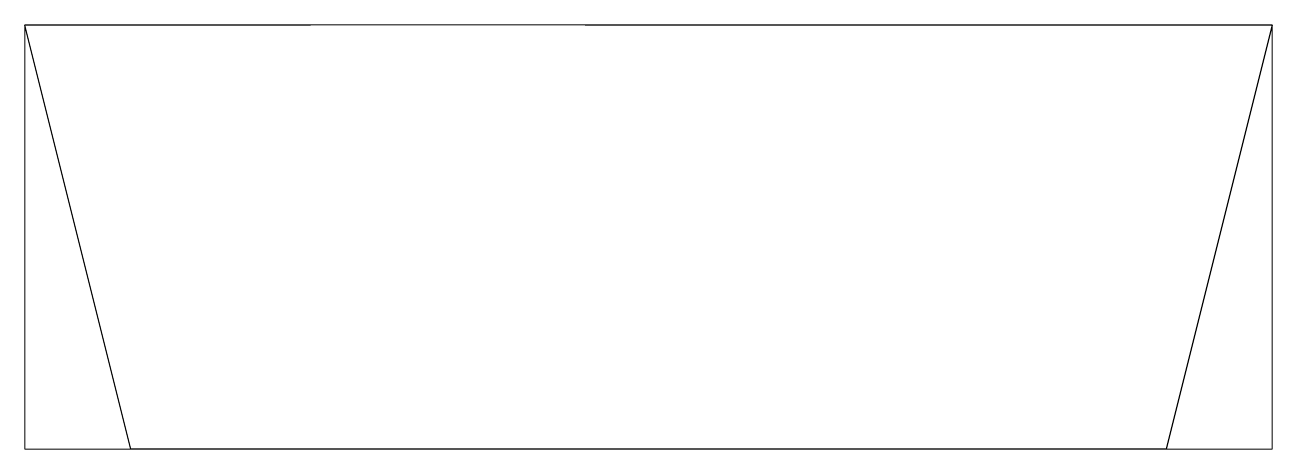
# Paper-space layout 'Layout1' of a CAD drawing. Header units: millimetres. Extents: x 0 to 257, y 54 to 141.
# The model-space entities are those that its viewports show. They can reach past a viewport. Long polylines and large blocks are cut down to what shows.
import ezdxf

# ---------------------------------------------------------------- set-up
doc = ezdxf.new("R2010")
doc.units = ezdxf.units.MM
doc.header["$LTSCALE"] = 10
doc.layers.add('MEMBERS', color=5, linetype='Continuous')

msp = doc.modelspace()

# ---------------------------------------------------------------- linework, layer by layer
at = {"layer": 'MEMBERS', "color": 3, "linetype": 'Continuous'}
for p, q in [((0, 76.57), (166.46, 76.58)), ((38.28, -76.57), (0, 76.57)), ((166.46, 76.58), (450.66, 76.55)), ((450.66, 76.55), (412.42, -76.56)), ((412.42, -76.56), (38.28, -76.57))]:
    msp.add_line(p, q, dxfattribs=at)

psp = doc.layouts.get("Layout1")

# ---------------------------------------------------------------- viewports
at = {"layer": '0'}
psp.add_viewport(center=(128.5, 97.5), size=(257, 87.3401), view_center_point=(225.33, 0), view_height=153.1524, dxfattribs=at)

doc.saveas('drawing.dxf')
